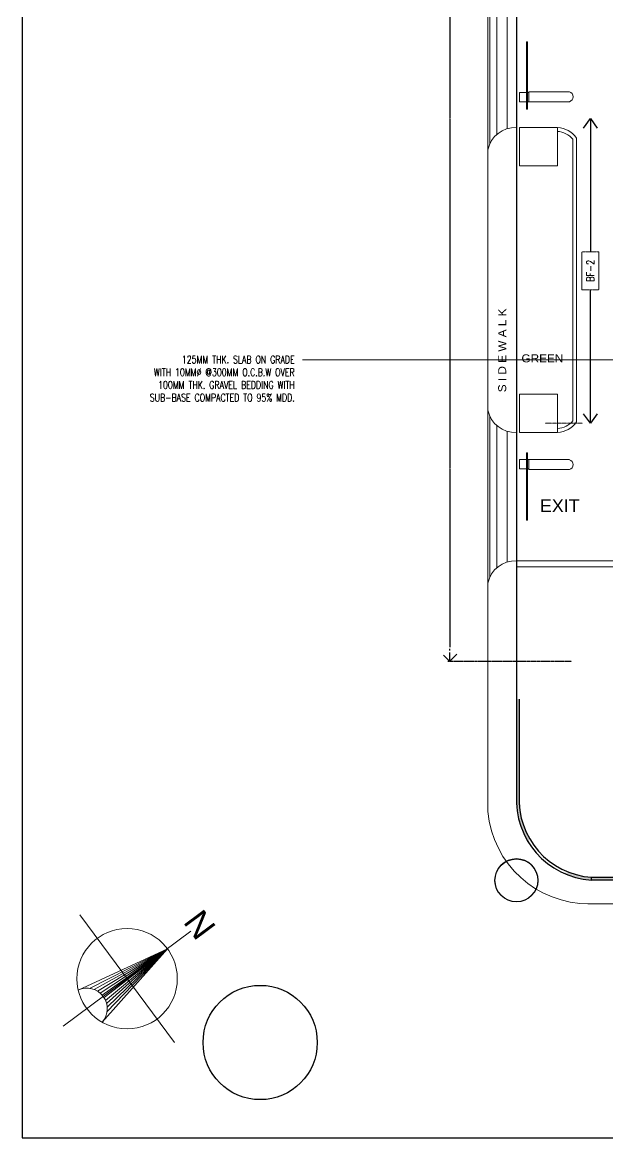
# Model space of a CAD drawing. Header units: millimetres. Extents: x 306431 to 569278, y -16030 to 119854.
# Drawn here: x 306431 to 337182, y -16030 to 42527 of the extents above; entities that cross this region are included whole.
import ezdxf
from ezdxf.enums import TextEntityAlignment as Align

# ---------------------------------------------------------------- set-up
doc = ezdxf.new("R2010")
doc.units = ezdxf.units.MM
doc.header["$MEASUREMENT"] = 0
for name, pattern in [('CENTER2', [28.575, 19.05, -3.175, 3.175, -3.175]), ('HIDDEN', [0.375, 0.25, -0.125]), ('PHANTOM2', [1.25, 0.625, -0.125, 0.125, -0.125, 0.125, -0.125])]:
    doc.linetypes.add(name, pattern=pattern)
doc.layers.get('0').update_dxf_attribs({"lineweight": 9})
for name, color, linetype, lineweight in [('A_ARCHITECTURAL BACKGROUND', 251, 'Continuous', 5), ('GIRDER BEAM', 2, 'HIDDEN', 15), ('GIRDER GIRT', 4, 'HIDDEN', 18), ('ORIENTATIONS', 252, 'Continuous', 9), ('OUTLINE', 252, 'CENTER2', 9), ('S-Anno-Symb', 143, 'PHANTOM2', 15), ('S-BRACE', 2, 'Continuous', 15), ('TEXT_GB', 2, 'Continuous', 30), ('TEXT_GG', 3, 'Continuous', 30)]:
    doc.layers.add(name, color=color, linetype=linetype, lineweight=lineweight)
doc.layers.add('GUIDE', color=191, linetype='Continuous', plot=False)
doc.styles.add('1', font='simplex.shx', dxfattribs={"width": 0.85, "height": 300})
doc.styles.add('ARIAL', font='arial.ttf')
doc.styles.add('ARIALNW', font='ARIALN.TTF')
doc.styles.add('MMTX$0$ESMX$0$X-OPTA1D', font='x-opta1d')
doc.styles.add('SIMPLEX', font='SIMPLEX.shx', dxfattribs={"width": 0.75, "height": 400})
doc.styles.add('SWISS', font='swissl.ttf')
doc.dimstyles.new('DIM 200', dxfattribs={"dimtxt": 0.36, "dimasz": 0.2, "dimexe": 0.1, "dimexo": 0, "dimgap": 0.08, "dimtad": 1, "dimlfac": 2, "dimrnd": 0.005, "dimzin": 1, "dimdsep": 46, "dimtxsty": 'ARIALNW', "dimcen": 0.09, "dimclrd": 6, "dimclre": 6, "dimclrt": 13, "dimadec": 0, "dimazin": 0, "dimtfac": 1, "dimtofl": 0, "dimtmove": 2, "dimatfit": 3, "dimfxl": 1, "dimtolj": 1, "dimtzin": 0, "dimarcsym": 0})
doc.dimstyles.new('DIM_100', dxfattribs={"dimtxt": 400, "dimasz": 2, "dimexe": 100, "dimexo": 250, "dimgap": 250, "dimtad": 1, "dimdec": 0, "dimrnd": 1, "dimzin": 1, "dimdsep": 46, "dimtxsty": '1', "dimblk1": 'ESCADIM_ARW', "dimblk2": 'ESCADIM_ARW', "dimsah": 1, "dimcen": 50, "dimclrd": 256, "dimclre": 256, "dimclrt": 52, "dimazin": 0, "dimtfac": 1, "dimtdec": 0, "dimtofl": 0, "dimtmove": 0, "dimatfit": 3, "dimldrblk": 'ESCADIM_ARW', "dimfxl": 1, "dimtolj": 1, "dimtzin": 0, "dimarcsym": 0})

# ---------------------------------------------------------------- blocks, each defined once
blk = doc.blocks.new('G_GIRT')
at = {"layer": 'GUIDE', "ltscale": 0.05}
blk.add_circle((0, 0), 1129, dxfattribs=at)
blk = doc.blocks.new('GF_PLAN NEW')
at = {"layer": 'A_ARCHITECTURAL BACKGROUND', "lineweight": -3, "ltscale": 0.05}
h = blk.add_hatch(color=256, dxfattribs=at)
h.paths.add_polyline_path([(0, 7984), (150, 7984), (150, 9504), (0, 9504)])
h.paths.add_polyline_path([(150, 7984), (0, 7984), (0, 3948, 0.133489), (717, 1850, -0.049403), (660, 2228, -0.144753), (150, 4483)])
h.paths.add_polyline_path([(2797, 397, -0.049403), (2415, 395, 0.094124), (3942, 0), (3942, 150, -0.072174)])
blk.add_hatch(color=256, dxfattribs=at).paths.add_polyline_path([(116483, 0), (3942, 0), (3942, 150), (116483, 150)])
at = {"layer": 'A_ARCHITECTURAL BACKGROUND', "ltscale": 0.5}
for p, q in [((-1500, 77250, 0), (-1500, 3596, 0)), ((0, 39507, 0), (0, 15504, 0)), ((122806, -1181, 0), (3746, -1242, 0))]:
    blk.add_line(p, q, dxfattribs=at)
at = {"layer": 'A_ARCHITECTURAL BACKGROUND', "linetype": 'ByBlock', "ltscale": 0.5}
for p, q in [((-1399, 46357, 0), (-1399, 38656, 0)), ((-1026, 45858, 0), (-1026, 39155, 0)), ((-496, 45567, 0), (-496, 39446, 0)), ((-1399, 24355, 0), (-1399, 15907, 0)), ((-1026, 23856, 0), (-1026, 16406, 0)), ((-496, 23565, 0), (-496, 16697, 0))]:
    blk.add_line(p, q, dxfattribs=at)
at = {"layer": 'A_ARCHITECTURAL BACKGROUND', "ltscale": 10}
for p, q in [((2962, 24120, 0), (2962, 38892, 0)), ((3162, 24052, 0), (3162, 38959, 0)), ((15008, 16757, 0), (0, 16757, 0)), ((15008, 16455, 0), (5, 16455, 0))]:
    blk.add_line(p, q, dxfattribs=at)
at = {"layer": 'A_ARCHITECTURAL BACKGROUND', "linetype": 'CENTER2', "ltscale": 0.2}
blk.add_line((3472, 23985, 0), (1500, 23985, 0), dxfattribs=at)
at = {"layer": 'A_ARCHITECTURAL BACKGROUND', "lineweight": -3, "ltscale": 0.05}
for p, q in [((0, 9504, 0), (0, 3948, 0)), ((150, 9504, 0), (150, 3948, 0))]:
    blk.add_line(p, q, dxfattribs=at)
at = {"layer": 'A_ARCHITECTURAL BACKGROUND', "lineweight": -3, "ltscale": 0.05, "elevation": 0}
blk.add_lwpolyline([(0, 76002), (0, 3948)], dxfattribs=at)
at = {"layer": 'A_ARCHITECTURAL BACKGROUND', "ltscale": 10, "elevation": 0}
for points in [[(521, 44010), (521, 40468), (576, 40468), (576, 44010)], [(162, 40865), (162, 41342), (649, 41342), (649, 40865)], [(521, 18889), (521, 22431), (576, 22431), (576, 18889)], [(162, 22073), (162, 21596), (649, 21596), (649, 22073)]]:
    blk.add_lwpolyline(points, close=True, dxfattribs=at)
for points in [[(2786, 41389), (649, 41389), (649, 40865), (2786, 40865)], [(2786, 21549), (649, 21549), (649, 22073), (2786, 22073)]]:
    blk.add_lwpolyline(points, dxfattribs=at)
at = {"layer": 'A_ARCHITECTURAL BACKGROUND', "linetype": 'ByBlock', "ltscale": 0.5, "elevation": 0}
for points in [[(2162, 37506), (2162, 39506), (162, 39506), (162, 37506)], [(2162, 23505), (2162, 25505), (162, 25505), (162, 23505)]]:
    blk.add_lwpolyline(points, close=True, dxfattribs=at)
at = {"layer": 'A_ARCHITECTURAL BACKGROUND', "lineweight": -3, "ltscale": 0.05, "elevation": 0}
blk.add_lwpolyline([(116483, 0), (3942, 0), (3942, 150), (116483, 150)], close=True, dxfattribs=at)
at = {"layer": 'A_ARCHITECTURAL BACKGROUND', "linetype": 'PHANTOM2', "ltscale": 4, "elevation": 0}
blk.add_lwpolyline([(3942, 0), (124705, 0)], dxfattribs=at)
blk.add_lwpolyline([(3942, 0), (124705, 0)], dxfattribs=at)
at = {"layer": 'A_ARCHITECTURAL BACKGROUND'}
blk.add_circle((0, 0, 0), 1129, dxfattribs=at)
at = {"layer": 'A_ARCHITECTURAL BACKGROUND', "ltscale": 10}
for centre, radius, start, end in [((2699, 41127, 0), 276, 288.4198, 71.5802), ((2091, 38189, 0), 1119, 38.89886, 86.9179), ((2091, 38189, 0), 1319, 35.72027, 86.9179), ((2091, 24822, 0), 1119, 273.63362, 321.10114), ((2091, 24822, 0), 1319, 273.0821, 324.27973), ((2699, 21811, 0), 276, 288.4198, 71.5802)]:
    blk.add_arc(centre, radius, start, end, dxfattribs=at)
at = {"layer": 'A_ARCHITECTURAL BACKGROUND', "ltscale": 0.5}
for centre, radius, start, end in [((-76, 38055, 0), 1453, 86.98619, 168.48577), ((-76, 24956, 0), 1453, 191.51423, 273.01381), ((-76, 15306, 0), 1453, 86.98619, 168.48577), ((3795, 4074, 0), 5316, 174.49179, 174.84705), ((3795, 4074, 0), 5316, 185.15295, 270.52866)]:
    blk.add_arc(centre, radius, start, end, dxfattribs=at)
at = {"layer": 'A_ARCHITECTURAL BACKGROUND', "lineweight": -3, "ltscale": 0.05}
for radius in [4227, 4077]:
    blk.add_arc((4219, 4218, 0), radius, 176.33841, 266.24497, dxfattribs=at)
at = {"layer": 'A_ARCHITECTURAL BACKGROUND', "style": 'MMTX$0$ESMX$0$X-OPTA1D', "width": 1.1}
blk.add_text('S I D E W A L K', height=420.03, rotation=90, dxfattribs=at).set_placement((-539, 25613, 0))
blk.add_text('GREEN', height=420, dxfattribs=at).set_placement((265, 27182, 0))
at = {"layer": 'A_ARCHITECTURAL BACKGROUND', "style": 'SWISS'}
blk.add_text('EXIT', height=670.8, rotation=359.98971, dxfattribs=at).set_placement((1235, 19318, 0))
blk = doc.blocks.new('ORIENTATION')
at = {"layer": 'ORIENTATIONS', "color": 7, "linetype": 'Continuous'}
for p, q in [((-2490, 3352), (2490, -3352)), ((-3352, -2490), (3352, 2490))]:
    blk.add_line(p, q, dxfattribs=at)
at = {"layer": 'ORIENTATIONS', "color": 2, "linetype": 'Continuous'}
for q in [(-2569, -599), (-1315, -2286)]:
    blk.add_line((2117, 1573), q, dxfattribs=at)
at = {"layer": 'ORIENTATIONS', "color": 8, "linetype": 'Continuous'}
for q in [(-1970, -509), (-1730, -571), (-1556, -658), (-1418, -758), (-1305, -871), (-1211, -997), (-1136, -1138), (-1079, -1300), (-1057, -1738), (-1047, -1491)]:
    blk.add_line((2117, 1573), q, dxfattribs=at)
at = {"layer": 'ORIENTATIONS', "color": 7, "linetype": 'Continuous'}
blk.add_circle((0, 0), 2638, dxfattribs=at)
at = {"layer": 'ORIENTATIONS', "color": 2, "linetype": 'Continuous'}
blk.add_arc((-2117, -1573), 1074, 318.34491, 114.85983, dxfattribs=at)
at = {"layer": 'ORIENTATIONS', "color": 3, "style": 'ARIAL'}
blk.add_text('N', height=1293, rotation=306.60237, dxfattribs=at).set_placement((3818, 2833), align=Align.MIDDLE)
blk = doc.blocks.new('GF COLUMN')
at = {"layer": 'GUIDE'}
blk.add_circle((0, 0), 1129, dxfattribs=at)
blk = doc.blocks.new('_Open90')
at = {"color": 0, "linetype": 'ByBlock', "lineweight": -2}
for p, q in [((0, 0), (-1, 0)), ((-0.5, 0.5), (0, 0)), ((0, 0), (-0.5, -0.5))]:
    blk.add_line(p, q, dxfattribs=at)
blk = doc.blocks.new('*D20')
at = {"layer": 'Defpoints', "color": 0, "ltscale": 0.05, "transparency": 16777216}
for p in [(335391, 53474, 0), (328888, 8976), (335537, 8976, 0)]:
    blk.add_point(p, dxfattribs=at)
at = {"layer": 'S-Anno-Symb', "lineweight": -2, "ltscale": 0.05, "transparency": 16777216}
for p, q in [((335141, 53474), (328788, 53474)), ((328888, 52724), (328888, 9726)), ((335287, 8976), (328788, 8976))]:
    blk.add_line(p, q, dxfattribs=at)
at = {"layer": 'S-Anno-Symb', "lineweight": -2, "ltscale": 0.05, "transparency": 16777216, "xscale": 750, "yscale": 750, "zscale": 750}
for p, rotation in [((328888, 53474), 90), ((328888, 8976), 270)]:
    blk.add_blockref('_Open90', p, dxfattribs=dict(at, rotation=rotation))
blk = doc.blocks.new('ESCADIM_ARW')
at = {"color": 7}
blk.add_line((-150, 0), (150, 0), dxfattribs=at)
blk.add_circle((0, 0), 75, dxfattribs=at)

msp = doc.modelspace()

# ---------------------------------------------------------------- linework, layer by layer
at = {"layer": 'Defpoints', "ltscale": 0.05, "elevation": 0}
msp.add_lwpolyline([(306430.8, -16030), (501238.3, -16030), (501238.3, 119854.2), (306430.8, 119854.2)], close=True, dxfattribs=at)
at = {"layer": 'GIRDER BEAM', "ltscale": 0.05, "elevation": 0}
msp.add_lwpolyline([(336719.4, 28476), (335819.4, 28476), (335819.4, 30476), (336719.4, 30476)], close=True, dxfattribs=at)
at = {"layer": 'GUIDE', "ltscale": 0.05}
msp.add_circle((318926.5, -11033, 0), 3000, dxfattribs=at)
at = {"layer": 'OUTLINE', "color": 1, "linetype": 'Continuous', "ltscale": 1000}
msp.add_line((354249.6, 24814.7, 0), (321142.7, 24814.7, 0), dxfattribs=at)

# ---------------------------------------------------------------- block references
at = {"color": 252, "xscale": 1.00007848107299, "yscale": 1.000078491987783, "zscale": 1.00007849178404}
msp.add_blockref('GF COLUMN', (332388.7, -2524, 0), dxfattribs=at)
at = {"layer": 'A_ARCHITECTURAL BACKGROUND'}
msp.add_blockref('GF_PLAN NEW', (332388.1, -2507.2, 0), dxfattribs=at)
at = {"layer": 'GIRDER GIRT'}
msp.add_blockref('G_GIRT', (332388.7, -2524, 0), dxfattribs=at)
at = {"layer": 'ORIENTATIONS'}
msp.add_blockref('ORIENTATION', (311936.7, -7681.3, 0), dxfattribs=at)

# ---------------------------------------------------------------- texts
at = {"layer": 'TEXT_GB', "insert": (336269.4, 29476, 0), "char_height": 400, "attachment_point": 5, "rotation": 90, "style": 'SIMPLEX'}
msp.add_mtext('\\A1;{\\W0.8;BF-2}', dxfattribs=at)
at = {"layer": 'TEXT_GG', "insert": (320738.9, 23822.1, 0), "char_height": 400, "attachment_point": 6, "style": 'SIMPLEX'}
msp.add_mtext('\\A1;125MM THK. SLAB ON GRADE\\PWITH 10MM∅ @300MM O.C.B.W OVER \\P100MM THK. GRAVEL BEDDING WITH\\PSUB-BASE COMPACTED TO 95% MDD.', dxfattribs=at)

# ---------------------------------------------------------------- dimensions: what is measured, and where the dimension line sits
at = {"layer": 'S-Anno-Symb', "ltscale": 0.05}
dim = msp.add_linear_dim(base=(328888, 8975.7, 0), p1=(335390.7, 53474.2, 0), p2=(335537.1, 8975.7, 0), angle=270, text=' ', dimstyle='DIM_100', override={"dimasz": 750, "dimblk1": 'Open90', "dimblk2": 'Open90', "dimfxl": 125}, dxfattribs=at)
dim.commit()
dim.dimension.update_dxf_attribs({"geometry": '*D20', "text_midpoint": (328888, 31225, 0)})

# ---------------------------------------------------------------- leaders
at = {"layer": 'S-BRACE', "ltscale": 0.5}
for points in [[(336269.4, 37476, 0), (336269.4, 30476, 0)], [(336269.4, 21476, 0), (336269.4, 28476, 0)]]:
    msp.add_leader(points, dimstyle='DIM 200', override={"dimasz": 500, "dimtad": 0, "dimclrd": 2, "dimldrblk": 'Open90', "dimfxl": 0.18}, dxfattribs=at)

doc.saveas('drawing.dxf')
